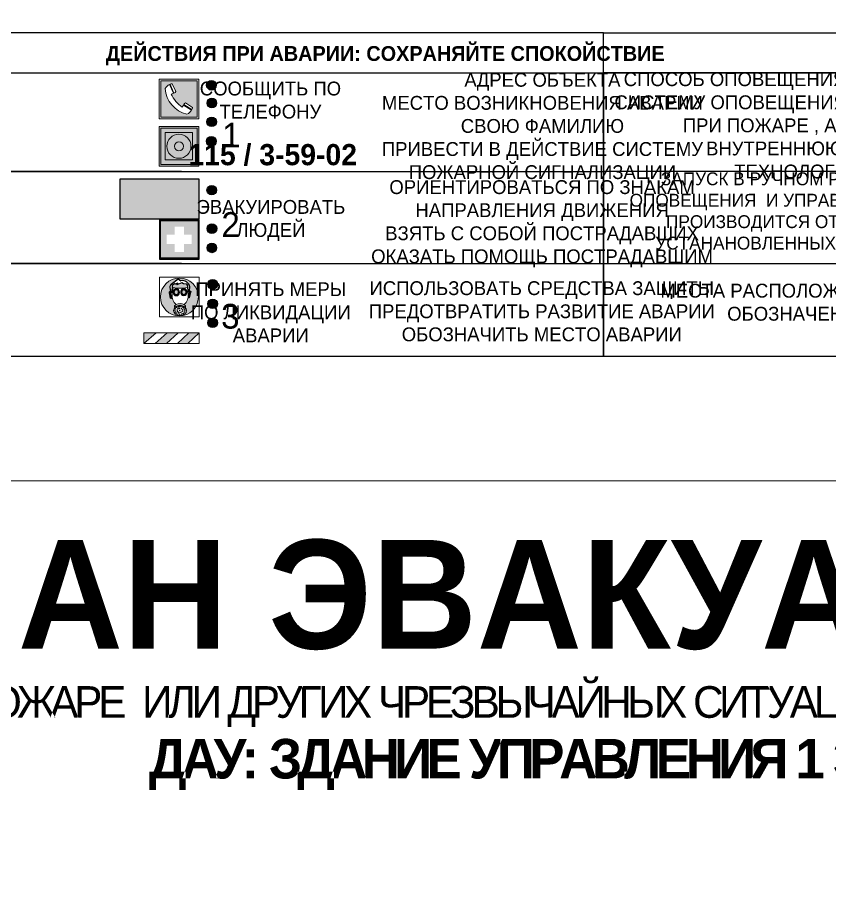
# Model space of a CAD drawing. Header units: millimetres. Extents: x 13114 to 67229, y 22859 to 38520.
# Drawn here: x 24596.2 to 24760.4, y 35075.5 to 35251.5 of the extents above; entities that cross this region are included whole.
import ezdxf

# ---------------------------------------------------------------- set-up
doc = ezdxf.new("R2010")
doc.units = ezdxf.units.MM
doc.styles.add('обычный', font='arial.ttf')

# ---------------------------------------------------------------- blocks, each defined once
blk = doc.blocks.new('A$C38D26F80')
h = blk.add_hatch(color=5)
h.dxf.hatch_style = 1
h.paths.add_polyline_path([(-8.77, -4.48, 1), (-0.19, -4.48, 1)])
h.paths.add_polyline_path([(-6.75, -3.58), (-6.75, -3.31), (-6.62, -3.22), (-6.5, -3.22), (-6.42, -3.3), (-6.39, -3.28), (-6.59, -2.23), (-6.59, -2.01), (-6.38, -1.58), (-4.76, -0.4), (-4.13, -0.79, -0.362848), (-2.1, -2.1, -0.201049), (-2.17, -2.48, 0.085434), (-2.26, -3.13), (-1.9, -3.16), (-2.25, -4.7), (-2.4, -4.59), (-2.43, -4.34), (-2.36, -4.34), (-2.14, -3.34), (-2.47, -3.42), (-2.58, -1.95), (-2.77, -1.58), (-3.58, -1.52), (-3.92, -1.26), (-5.05, -1.73), (-4.87, -1.39), (-5.41, -1.6), (-5.41, -1.46), (-6.13, -1.87), (-6.18, -3.5), (-6.56, -3.47), (-6.37, -4.59), (-6.16, -4.43), (-6.16, -4.66), (-6.36, -4.79), (-6.37, -4.8), (-6.51, -4.76)], flags=16)
h.paths.add_polyline_path([(-6.51, -4.76), (-6.36, -4.79), (-6.37, -4.8)], flags=0)
h.paths.add_polyline_path([(-5.92, -2.34, 0.089508), (-2.67, -2.35), (-2.48, -3.88, -0.268602), (-3.4, -6.18, 0.262449), (-5.2, -6.18, -0.268602), (-6.11, -3.88)], flags=16)
edge = h.paths.add_edge_path(flags=16)
edge.add_ellipse((-5.19, -3.41), major_axis=(0, 0.842), ratio=0.848992, start_angle=0, end_angle=360)
edge = h.paths.add_edge_path(flags=0)
edge.add_ellipse((-5.19, -3.39), major_axis=(0, 0.665), ratio=0.853798, start_angle=0, end_angle=360)
edge = h.paths.add_edge_path(flags=0)
edge.add_ellipse((-5.19, -3.4), major_axis=(0, 0.528), ratio=0.864094, start_angle=0, end_angle=360)
edge = h.paths.add_edge_path(flags=16)
edge.add_ellipse((-3.47, -3.4), major_axis=(0, 0.842), ratio=0.848992, start_angle=0, end_angle=360)
h.paths.add_polyline_path([(-3.13, -6.45), (-3.13, -6.84, 0.383174), (-5.57, -6.85), (-5.57, -6.49, -0.369952)], flags=16)
edge = h.paths.add_edge_path(flags=0)
edge.add_ellipse((-3.47, -3.39), major_axis=(0, 0.665), ratio=0.853798, start_angle=0, end_angle=360)
edge = h.paths.add_edge_path(flags=0)
edge.add_ellipse((-3.47, -3.4), major_axis=(0, 0.528), ratio=0.864094, start_angle=0, end_angle=360)
edge = h.paths.add_edge_path(flags=16)
edge.add_ellipse((-4.34, -7.57), major_axis=(-1.48, 0), ratio=0.744955, start_angle=0, end_angle=360)
h.paths.add_polyline_path([(-5.01, -6.85, -1), (-5.15, -6.85, -1)], flags=0)
h.paths.add_polyline_path([(-5.33, -7.14, -1), (-5.47, -7.14, -1)], flags=0)
h.paths.add_polyline_path([(-4.61, -6.71, -1), (-4.74, -6.71, -1)], flags=16)
h.paths.add_polyline_path([(-5.43, -7.51, -1), (-5.57, -7.51, -1)], flags=0)
h.paths.add_polyline_path([(-4.26, -6.67, -1), (-4.4, -6.67, -1)], flags=16)
h.paths.add_polyline_path([(-4.74, -7.14, -1), (-4.88, -7.14, -1)], flags=0)
h.paths.add_polyline_path([(-4.93, -7.43, -1), (-5.07, -7.43, -1)], flags=0)
h.paths.add_polyline_path([(-4.41, -7.07, -1), (-4.54, -7.07, -1)], flags=0)
h.paths.add_polyline_path([(-5.33, -7.87, -1), (-5.46, -7.87, -1)], flags=0)
h.paths.add_polyline_path([(-3.8, -6.71, -1), (-3.94, -6.71, -1)], flags=16)
h.paths.add_polyline_path([(-4.85, -7.78, -1), (-4.98, -7.78, -1)], flags=0)
h.paths.add_polyline_path([(-3.96, -7.14, -1), (-4.1, -7.14, -1)], flags=0)
h.paths.add_polyline_path([(-4.33, -7.53, -1), (-4.47, -7.53, -1)], flags=0)
h.paths.add_polyline_path([(-5.09, -8.12, -1), (-5.23, -8.12, -1)], flags=0)
h.paths.add_polyline_path([(-3.5, -6.94, -1), (-3.64, -6.94, -1)], flags=0)
h.paths.add_polyline_path([(-4.54, -7.97, -1), (-4.68, -7.97, -1)], flags=0)
h.paths.add_polyline_path([(-3.66, -7.39, -1), (-3.8, -7.39, -1)], flags=0)
h.paths.add_polyline_path([(-4.73, -8.35, -1), (-4.86, -8.35, -1)], flags=0)
h.paths.add_polyline_path([(-4.09, -7.96, -1), (-4.23, -7.96, -1)], flags=0)
h.paths.add_polyline_path([(-3.77, -7.74, -1), (-3.91, -7.74, -1)], flags=0)
h.paths.add_polyline_path([(-3.22, -7.27, -1), (-3.35, -7.27, -1)], flags=0)
h.paths.add_polyline_path([(-4.34, -8.4, -1), (-4.47, -8.4, -1)], flags=0)
h.paths.add_polyline_path([(-3.16, -7.61, -1), (-3.3, -7.61, -1)], flags=0)
h.paths.add_polyline_path([(-3.9, -8.35, -1), (-4.04, -8.35, -1)], flags=0)
h.paths.add_polyline_path([(-3.32, -7.91, -1), (-3.46, -7.91, -1)], flags=0)
h.paths.add_polyline_path([(-3.55, -8.23, -1), (-3.69, -8.23, -1)], flags=0)
at = {"color": 5, "lineweight": 5}
for p, q in [((-4.48, 0), (-8.96, 0)), ((-8.96, 0), (-8.96, -4.48)), ((-4.48, 0), (0, 0)), ((0, 0), (0, -4.48)), ((-6.59, -2.01), (-6.38, -1.58)), ((-6.38, -1.58), (-4.76, -0.4)), ((-6.13, -1.87), (-6.18, -3.5)), ((-5.41, -1.46), (-6.13, -1.87)), ((-4.87, -1.39), (-5.41, -1.6)), ((-5.41, -1.6), (-5.41, -1.46)), ((-3.92, -1.26), (-5.05, -1.73)), ((-5.05, -1.73), (-4.87, -1.39)), ((-4.76, -0.4), (-4.13, -0.79)), ((-3.58, -1.52), (-3.92, -1.26)), ((-2.77, -1.58), (-3.58, -1.52)), ((-2.58, -1.95), (-2.77, -1.58)), ((-2.47, -3.42), (-2.58, -1.95)), ((-6.75, -3.31), (-6.62, -3.22)), ((-6.75, -3.58), (-6.75, -3.31)), ((-6.51, -4.76), (-6.75, -3.58)), ((-6.62, -3.22), (-6.5, -3.22)), ((-6.59, -2.23), (-6.59, -2.01)), ((-6.39, -3.28), (-6.59, -2.23)), ((-6.18, -3.5), (-6.56, -3.47)), ((-6.56, -3.47), (-6.37, -4.59)), ((-6.5, -3.22), (-6.42, -3.3)), ((-6.42, -3.3), (-6.39, -3.28)), ((-5.92, -2.34), (-6.11, -3.88)), ((-2.67, -2.34), (-2.48, -3.88)), ((-2.14, -3.34), (-2.47, -3.42)), ((-2.36, -4.34), (-2.14, -3.34)), ((-1.9, -3.16), (-2.26, -3.13)), ((-2.25, -4.7), (-1.9, -3.16)), ((-8.96, -8.96), (-8.96, -4.48)), ((-6.37, -4.8), (-6.51, -4.76)), ((-6.37, -4.59), (-6.16, -4.43)), ((-6.16, -4.66), (-6.37, -4.8)), ((-6.16, -4.43), (-6.16, -4.66)), ((-2.43, -4.34), (-2.4, -4.59)), ((-2.43, -4.34), (-2.36, -4.34)), ((-2.4, -4.59), (-2.25, -4.7)), ((0, -8.96), (0, -4.48)), ((-5.57, -6.49), (-5.57, -6.85)), ((-3.13, -6.45), (-3.13, -6.84)), ((-4.48, -8.96), (-8.96, -8.96)), ((-4.48, -8.96), (0, -8.96))]:
    blk.add_line(p, q, dxfattribs=at)
at = {"color": 5}
for p, q in [((-6.59, -2.01), (-6.38, -1.58)), ((-6.38, -1.58), (-4.76, -0.4)), ((-6.13, -1.87), (-6.18, -3.5)), ((-5.41, -1.46), (-6.13, -1.87)), ((-4.87, -1.39), (-5.41, -1.6)), ((-5.41, -1.6), (-5.41, -1.46)), ((-3.92, -1.26), (-5.05, -1.73)), ((-5.05, -1.73), (-4.87, -1.39)), ((-4.76, -0.4), (-4.13, -0.79)), ((-3.58, -1.52), (-3.92, -1.26)), ((-2.77, -1.58), (-3.58, -1.52)), ((-2.58, -1.95), (-2.77, -1.58)), ((-2.47, -3.42), (-2.58, -1.95)), ((-6.75, -3.31), (-6.62, -3.22)), ((-6.75, -3.58), (-6.75, -3.31)), ((-6.51, -4.76), (-6.75, -3.58)), ((-6.62, -3.22), (-6.5, -3.22)), ((-6.59, -2.23), (-6.59, -2.01)), ((-6.39, -3.28), (-6.59, -2.23)), ((-6.18, -3.5), (-6.56, -3.47)), ((-6.56, -3.47), (-6.37, -4.59)), ((-6.5, -3.22), (-6.42, -3.3)), ((-6.42, -3.3), (-6.39, -3.28)), ((-2.14, -3.34), (-2.47, -3.42)), ((-2.36, -4.34), (-2.14, -3.34)), ((-2.26, -3.13), (-1.9, -3.16)), ((-1.9, -3.16), (-2.25, -4.7)), ((-6.37, -4.8), (-6.51, -4.76)), ((-6.36, -4.79), (-6.51, -4.76)), ((-6.37, -4.59), (-6.16, -4.43)), ((-6.16, -4.66), (-6.37, -4.8)), ((-6.16, -4.66), (-6.36, -4.79)), ((-6.16, -4.43), (-6.16, -4.66)), ((-2.4, -4.59), (-2.43, -4.34)), ((-2.43, -4.34), (-2.36, -4.34)), ((-2.25, -4.7), (-2.4, -4.59))]:
    blk.add_line(p, q, dxfattribs=at)
at = {"color": 5, "lineweight": 5}
for centre, radius in [((-4.48, -4.48), 4.29), ((-5.5, -7.51), 0.0678), ((-5.4, -7.14), 0.0678), ((-5.4, -7.87), 0.0678), ((-5.08, -6.85), 0.0678), ((-5, -7.43), 0.0678), ((-4.91, -7.78), 0.0678), ((-4.81, -7.14), 0.0678), ((-4.67, -6.71), 0.0678), ((-4.47, -7.07), 0.0678), ((-4.4, -7.53), 0.0678), ((-4.33, -6.67), 0.0678), ((-4.03, -7.14), 0.0678), ((-3.87, -6.71), 0.0678), ((-3.84, -7.74), 0.0678), ((-3.73, -7.39), 0.0678), ((-3.57, -6.94), 0.0678), ((-3.39, -7.91), 0.0678), ((-3.28, -7.27), 0.0678), ((-3.23, -7.61), 0.0678), ((-5.16, -8.12), 0.0678), ((-4.79, -8.35), 0.0678), ((-4.61, -7.97), 0.0678), ((-4.4, -8.4), 0.0678), ((-4.16, -7.96), 0.0678), ((-3.97, -8.35), 0.0678), ((-3.62, -8.23), 0.0678)]:
    blk.add_circle(centre, radius, dxfattribs=at)
at = {"color": 5}
for centre, radius, start, end in [((-3.89, -2.66), 1.88, 17.387, 97.1599), ((-0.35, -3.07), 1.91, 162.2553, 181.7878), ((-2.6, -2.2), 0.511, 326.3906, 11.8614)]:
    blk.add_arc(centre, radius, start, end, dxfattribs=at)
at = {"color": 5, "lineweight": 5}
for centre, radius, start, end in [((-3.66, -4.24), 2.47, 171.573, 231.7124), ((-4.28, 6.66), 9.15, 259.6987, 280.1569), ((-4.93, -4.24), 2.47, 308.2876, 8.427), ((-0.47, -3.05), 1.79, 161.5846, 182.4584), ((-2.6, -2.2), 0.513, 326.4781, 11.7739), ((-4.33, -7.88), 1.87, 50.358, 131.5662), ((-4.34, -8.2), 1.82, 48.4943, 132.3565), ((-4.3, -7.78), 1.83, 60.5889, 119.4111)]:
    blk.add_arc(centre, radius, start, end, dxfattribs=at)
for centre, major_axis, ratio in [((-5.19, -3.41), (0, 0.842), 0.848992), ((-5.19, -3.39), (0, 0.665), 0.853798), ((-5.19, -3.4), (0, 0.528), 0.864094), ((-3.47, -3.4), (0, 0.842), 0.848992), ((-3.47, -3.39), (0, 0.665), 0.853798), ((-3.47, -3.4), (0, 0.528), 0.864094), ((-4.34, -7.57), (-1.48, 0), 0.744955)]:
    blk.add_ellipse(centre, major_axis=major_axis, ratio=ratio, dxfattribs=at)
blk = doc.blocks.new('A$C47DD6509')
at = {"lineweight": 5}
for points in [[(-8.69, 0), (-11.19, 0), (-11.19, -2.22)], [(-4.22, 0), (-6.45, 0), (-8.91, -2.22), (-6.61, -2.22)], [(0, 0), (-2.09, 0), (-4.36, -2.22), (-2.29, -2.22)]]:
    blk.add_hatch(color=242, dxfattribs=at).paths.add_polyline_path(points)
at = {"color": 242, "lineweight": 5}
for p, q in [((-11.19, -2.22), (-8.69, 0)), ((-11.19, -2.22), (-11.19, 0)), ((-11.19, 0), (-8.69, 0)), ((-11.19, 0), (0, 0)), ((-8.91, -2.22), (-6.45, 0)), ((-6.61, -2.22), (-4.22, 0)), ((-4.36, -2.22), (-2.09, 0)), ((-2.29, -2.22), (0, 0)), ((0, 0), (0, -2.22)), ((0, -2.22), (-11.19, -2.22))]:
    blk.add_line(p, q, dxfattribs=at)
blk = doc.blocks.new('A$C32E8229D')
at = {"true_color": 0xffffff}
blk.add_hatch(color=7, dxfattribs=at).paths.add_polyline_path([(0, 0), (0, -8), (16, -8), (16, 0)])
h = blk.add_hatch(color=126)
h.paths.add_polyline_path([(0.2, -0.2), (15.8, -0.2), (15.8, -7.8), (0.2, -7.8)])
h.paths.add_polyline_path([(13.49, -2.05), (12.08, -2.05), (11.37, -2.63, 0.162397), (11.29, -2.84), (11.29, -3.63), (10.35, -3.63), (10.35, -4.05), (11.68, -4.05), (11.68, -3.48), (12.26, -4.28), (11.29, -5.1), (11.29, -6.78), (11.85, -6.78), (11.85, -5.44), (12.8, -4.64), (12.8, -5.94), (14.46, -5.94), (14.46, -5.39), (13.45, -5.39), (13.45, -3.97), (12.46, -2.59), (13.15, -2.59), (13.69, -3.34), (14.18, -3)], flags=16)
h.paths.add_polyline_path([(10.74, -1.82, 1), (11.8, -1.82, 1)], flags=16)
h.paths.add_polyline_path([(9.39, -3.59), (5.99, -3.59), (6.56, -3.03), (5.91, -3.03), (5.1, -3.83), (5.91, -4.64), (6.56, -4.64), (5.99, -4.09), (9.39, -4.09)], flags=16)
h.paths.add_polyline_path([(4.29, -1.08), (1.72, -1.08), (1.72, -6.6), (4.29, -6.6)], flags=16)
at = {"color": 126}
blk.add_lwpolyline([(16, -8), (0, -8), (0, 0), (16, 0)], close=True, dxfattribs=at)
blk = doc.blocks.new('A$C18900ED3')
h = blk.add_hatch(color=126)
h.paths.add_polyline_path([(-0.18, -0.18), (-7.02, -0.18), (-7.02, -7.02), (-0.18, -7.02)])
h.paths.add_polyline_path([(-5.89, -4.46), (-5.89, -2.77), (-4.46, -2.77), (-4.46, -1.31), (-2.77, -1.31), (-2.77, -2.77), (-1.33, -2.77), (-1.33, -4.46), (-2.77, -4.46), (-2.77, -5.89), (-4.46, -5.89), (-4.46, -4.46)], flags=16)
at = {"color": 126}
for p, q in [((-7.2, 0), (-7.2, -7.2)), ((0, 0), (-7.2, 0)), ((0, -7.2), (0, 0)), ((-7.02, -7.02), (-7.02, -0.18)), ((-7.02, -0.18), (-0.18, -0.18)), ((-0.18, -0.18), (-0.18, -7.02)), ((-7.2, -7.2), (0, -7.2)), ((-0.18, -7.02), (-7.02, -7.02))]:
    blk.add_line(p, q, dxfattribs=at)
blk = doc.blocks.new('A$C456E1F9C')
at = {"lineweight": 5}
h = blk.add_hatch(color=242, dxfattribs=at)
h.paths.add_polyline_path([(0.51, -1.47), (0.51, -13.26), (12.29, -13.26), (12.29, -1.47)])
h.paths.add_polyline_path([(5.42, -4.95, -0.254479), (4.78, -5.4), (3.52, -2.53, -0.209735), (4.23, -2.4)], flags=16)
h.paths.add_polyline_path([(8.53, -8.6), (10.87, -10.17), (10.54, -10.76), (8.03, -9.13, -0.192251)], flags=16)
h.paths.add_polyline_path([(4.61, -5.49, 0.005518), (3.87, -5.72, 0.128647), (7.49, -10.01, 0.00809), (7.83, -9.33), (10.47, -10.97, -0.16736), (8.99, -12.25, -0.327862), (1.95, -3.95, -0.166952), (3.36, -2.62)], flags=16)
at = {"color": 242, "lineweight": 5}
for p, q in [((0, -13.77), (0, -0.97)), ((12.8, -0.97), (0, -0.97)), ((4.61, -5.49), (3.36, -2.62)), ((3.52, -2.53), (4.78, -5.4)), ((4.23, -2.4), (5.42, -4.95)), ((12.8, -13.77), (12.8, -0.97)), ((7.83, -9.33), (10.47, -10.97)), ((8.03, -9.13), (10.54, -10.76)), ((10.81, -10.12), (8.53, -8.6)), ((10.54, -10.76), (10.8, -10.3)), ((10.8, -10.3), (10.81, -10.12)), ((0, -13.77), (12.8, -13.77))]:
    blk.add_line(p, q, dxfattribs=at)
blk.add_lwpolyline([(0.51, -1.47), (12.29, -1.47), (12.29, -13.26), (0.51, -13.26)], close=True, dxfattribs=at)
for centre, radius, start, end in [((4.59, -5.34), 2.99, 114.2845, 152.1974), ((4.02, -3.27), 0.891, 76.3284, 123.7092), ((11.12, -3.31), 9.19, 183.9915, 256.6009), ((14.98, -39.1), 35.17, 107.1487, 108.4135), ((4.68, -4.59), 0.824, 276.9621, 334.0723), ((13.86, -0.94), 11.08, 205.5536, 234.8762), ((-13.31, 0.8), 23.44, 332.5487, 334.4027), ((8.94, -9.5), 0.989, 114.4092, 157.9388), ((7.87, -9.46), 3, 291.9291, 329.9329)]:
    blk.add_arc(centre, radius, start, end, dxfattribs=at)
blk = doc.blocks.new('A$C54414219')
at = {"true_color": 0xffffff}
h = blk.add_hatch(color=7, dxfattribs=at)
h.paths.add_polyline_path([(2.39, -9.45), (2.39, -18.3), (11.23, -18.3), (11.23, -9.45)], flags=0)
h.paths.add_polyline_path([(10.71, -13.87, -1), (2.92, -13.87, -1)], flags=0)
h.paths.add_polyline_path([(8.3, -13.87, -1), (5.33, -13.87, -1)], flags=0)
h.paths.add_polyline_path([(0.41, -7.47), (0.41, -20.27), (13.21, -20.27), (13.21, -7.47)])
h.paths.add_polyline_path([(0.92, -19.77), (12.71, -19.77), (12.71, -7.98), (0.92, -7.98)], flags=16)
h.paths.add_polyline_path([(11.23, -9.45), (11.23, -18.3), (2.39, -18.3), (2.39, -9.45)], flags=0)
at = {"lineweight": 5}
h = blk.add_hatch(color=242, dxfattribs=at)
h.paths.add_polyline_path([(12.71, -7.98), (0.92, -7.98), (0.92, -19.77), (12.71, -19.77)])
h.paths.add_polyline_path([(11.23, -18.3), (2.39, -18.3), (2.39, -9.45), (11.23, -9.45)], flags=16)
h.paths.add_polyline_path([(10.71, -13.87, -1), (2.92, -13.87, -1)], flags=0)
h.paths.add_polyline_path([(8.3, -13.87, -1), (5.33, -13.87, -1)], flags=0)
at = {"true_color": 0xffffff}
h = blk.add_hatch(color=7, dxfattribs=at)
h.paths.add_polyline_path([(2.39, -9.45), (2.39, -18.3), (11.23, -18.3), (11.23, -9.45)])
h.paths.add_polyline_path([(10.71, -13.87, -1), (2.92, -13.87, -1)], flags=16)
h.paths.add_polyline_path([(8.3, -13.87, -1), (5.33, -13.87, -1)], flags=0)
at = {"lineweight": 5}
h = blk.add_hatch(color=242, dxfattribs=at)
h.paths.add_polyline_path([(2.92, -13.87, 1), (10.71, -13.87, 1)])
h.paths.add_polyline_path([(8.3, -13.87, -1), (5.33, -13.87, -1)], flags=16)
at = {"color": 242, "lineweight": 5}
for p, q in [((0.41, -20.27), (0.41, -7.47)), ((0.41, -7.47), (13.21, -7.47)), ((0.41, -7.47), (13.21, -7.47)), ((13.21, -20.27), (13.21, -7.47)), ((0.41, -20.27), (13.21, -20.27))]:
    blk.add_line(p, q, dxfattribs=at)
for points in [[(0.92, -7.98), (12.71, -7.98), (12.71, -19.77), (0.92, -19.77)], [(2.39, -9.45), (11.23, -9.45), (11.23, -18.3), (2.39, -18.3)]]:
    blk.add_lwpolyline(points, close=True, dxfattribs=at)
for radius in [3.89, 1.49]:
    blk.add_circle((6.81, -13.87), radius, dxfattribs=at)

msp = doc.modelspace()

# ---------------------------------------------------------------- hatches: boundary and pattern name
at = {"lineweight": 0}
h = msp.add_hatch(color=256, dxfattribs=at)
h.dxf.hatch_style = 1
h.paths.add_polyline_path([(24634.44, 35237.74, 1), (24636.37, 35237.74, 1)])
h = msp.add_hatch(color=256, dxfattribs=at)
h.dxf.hatch_style = 1
h.paths.add_polyline_path([(24634.55, 35234.15, 1), (24636.48, 35234.15, 1)])
h = msp.add_hatch(color=256, dxfattribs=at)
h.dxf.hatch_style = 1
h.paths.add_polyline_path([(24634.51, 35230.34, 1), (24636.44, 35230.34, 1)])
h = msp.add_hatch(color=256, dxfattribs=at)
h.dxf.hatch_style = 1
h.paths.add_polyline_path([(24634.43, 35226.41, 1), (24636.36, 35226.41, 1)])
h = msp.add_hatch(color=256, dxfattribs=at)
h.dxf.hatch_style = 1
h.paths.add_polyline_path([(24634.51, 35216.53, 1), (24636.44, 35216.53, 1)])
h = msp.add_hatch(color=256, dxfattribs=at)
h.dxf.hatch_style = 1
h.paths.add_polyline_path([(24634.55, 35208.75, 1), (24636.48, 35208.75, 1)])
h = msp.add_hatch(color=256, dxfattribs=at)
h.dxf.hatch_style = 1
h.paths.add_polyline_path([(24634.54, 35204.85, 1), (24636.47, 35204.85, 1)])
h = msp.add_hatch(color=256, dxfattribs=at)
h.dxf.hatch_style = 1
h.paths.add_polyline_path([(24634.7, 35197.49, 1), (24636.63, 35197.49, 1)])
h = msp.add_hatch(color=256, dxfattribs=at)
h.dxf.hatch_style = 1
h.paths.add_polyline_path([(24634.7, 35193.55, 1), (24636.63, 35193.55, 1)])
h = msp.add_hatch(color=256, dxfattribs=at)
h.dxf.hatch_style = 1
h.paths.add_polyline_path([(24634.7, 35189.71, 1), (24636.63, 35189.71, 1)])

# ---------------------------------------------------------------- linework, layer by layer
at = {"color": 5, "lineweight": 0}
for points in [[(24401.83, 35157.74), (25001.83, 35157.74), (25001.83, 35552.74), (24401.83, 35552.74)], [(24401.83, 34762.74), (25001.83, 34762.74), (25001.83, 35157.74), (24401.83, 35157.74)]]:
    msp.add_lwpolyline(points, close=True, dxfattribs=at)
for points in [[(24570.96, 35240.27), (24714.73, 35240.27), (24714.73, 35248.32), (24570.96, 35248.32)], [(24714.73, 35248.32), (24836.45, 35248.32), (24836.45, 35182.87), (24714.73, 35182.87)], [(24714.73, 35248.32), (24836.45, 35248.32), (24836.45, 35240.27), (24714.73, 35240.27)], [(24570.96, 35240.27), (24714.73, 35240.27), (24714.73, 35182.87), (24570.96, 35182.87)], [(24714.73, 35240.27), (24836.45, 35240.27), (24836.45, 35220.28), (24714.73, 35220.28)], [(24836.45, 35220.28), (24714.73, 35220.28), (24714.73, 35201.7), (24836.45, 35201.7)]]:
    msp.add_lwpolyline(points, close=True)
for points in [[(24629.38, 35220.28), (24570.96, 35220.28), (24714.73, 35220.28)], [(24629.38, 35201.7), (24570.96, 35201.7), (24714.73, 35201.7)]]:
    msp.add_lwpolyline(points)
for centre in [(24635.41, 35237.74), (24635.51, 35234.15), (24635.47, 35230.34), (24635.39, 35226.41), (24635.48, 35216.53), (24635.52, 35208.75), (24635.51, 35204.85), (24635.67, 35197.49), (24635.66, 35193.55), (24635.66, 35189.71)]:
    msp.add_circle(centre, 0.966)

# ---------------------------------------------------------------- block references
for name, p, xscale, yscale, zscale in [('A$C456E1F9C', (24624.85, 35239.55), 0.625, 0.625, 0.625), ('A$C54414219', (24624.59, 35234.07), 0.625, 0.625, 0.625), ('A$C18900ED3', (24632.92, 35210.6), 1.111111111007631, 1.111111111007631, 1.111111111007631), ('A$C38D26F80', (24632.94, 35198.93), 0.8928571427240968, 0.8928571427240968, 0.8928571427240968)]:
    msp.add_blockref(name, p, dxfattribs=dict(xscale=xscale, yscale=yscale, zscale=zscale))
at = {"xscale": -1}
msp.add_blockref('A$C32E8229D', (24632.92, 35218.75), dxfattribs=at)
at = {"color": 242, "true_color": 0xc1121c}
msp.add_blockref('A$C47DD6509', (24632.94, 35187.71), dxfattribs=at)

# ---------------------------------------------------------------- texts
at = {"lineweight": 0, "style": 'обычный'}
for s, insert, char_height, width, attachment_point in [('{\\fProxima Nova Rg|b1|i0|c204|p2;ДЕЙСТВИЯ ПРИ АВАРИИ: СОХРАНЯЙТЕ СПОКОЙСТВИЕ\\H1.6644x; }', (24670.57, 35243.73), 3, 175.1736, 5), ('\\pi-8.4,l8.4,t8.4;{\\fProxima Nova Rg|b0|i0|c204|p2;АДРЕС ОБЪЕКТА\\PМЕСТО ВОЗНИКНОВЕНИЯ АВАРИИ\\PСВОЮ ФАМИЛИЮ\\PПРИВЕСТИ В ДЕЙСТВИЕ СИСТЕМУ \\PПОЖАРНОЙ СИГНАЛИЗАЦИИ}', (24702.36, 35229.11), 2.8, 126.6484, 5), ('{\\fProxima Nova Rg|b0|i0|c204|p2;СПОСОБ ОПОВЕЩЕНИЯ АВТОМАТИЧЕСКИЙ ЧЕРЕЗ РЕЧЕВУЮ СИСТЕМУ ОПОВЕЩЕНИЯ И УПРАВЛЕНИЯ ЭВАКУАЦИЕЙ ЛЮДЕЙ ПРИ ПОЖАРЕ , А ТАК ЖЕ ВРУЧНУЮ, ИСПОЛЬЗУЯ ВНУТРЕННЮЮ ГРОМКУЮ СВЯЗЬ СИСТЕМЫ ТЕХНОЛОГИЧЕСКОГО ОПОВЕЩЕНИЯ.}', (24776.35, 35229.23), 2.8, 118.5618, 5), ('{\\fProxima Nova Rg|b0|i0|c204|p2;СООБЩИТЬ ПО \\PТЕЛЕФОНУ}', (24647.35, 35234.73), 2.8, 126.6484, 5), ('{\\fProxima Nova Rg|b0|i0|c204|p2;1\\H1.1667x; }', (24639.45, 35227.66), 5, 126.6484, 5), ('{\\fProxima Nova Rg|b1|i0|c0|p2;\\H1.0714x;115 / 3-59-02\\H1.2822x; }', (24647.81, 35223.65), 4, 126.6484, 5), ('{\\fProxima Nova Rg|b0|i0|c204|p2;\\P\\pt7.8;ЗАПУСК В РУЧНОМ РЕЖИМЕ АВТОМАТИЧЕСКОЙ СИСТЕМЫ ОПОВЕЩЕНИЯ  И УПРАВЛЕНИЯ ЭВАКУАЦИИ ЛЮДЕЙ ПРИ ПОЖАРЕ ПРОИЗВОДИТСЯ ОТ РУЧНЫХ ПОЖАРНЫХ ИЗВЕЩАТЕЛЕЙ, УСТАНАНОВЛЕННЫХ НА СТЕНАХ ВБЛИЗИ ЭВАКУАЦИОННЫХ ВЫХОДОВ. }', (24777.8, 35211.95), 2.6, 121.7868, 5), ('\\pi-8.4,l8.4,t8.4;{\\fProxima Nova Rg|b0|i0|c204|p2;ОРИЕНТИРОВАТЬСЯ ПО ЗНАКАМ \\PНАПРАВЛЕНИЯ ДВИЖЕНИЯ\\PВЗЯТЬ С СОБОЙ ПОСТРАДАВШИХ\\PОКАЗАТЬ ПОМОЩЬ ПОСТРАДАВШИМ}', (24702.29, 35209.74), 2.8, 126.6484, 5), ('{\\fProxima Nova Rg|b0|i0|c204|p2;ЭВАКУИРОВАТЬ \\PЛЮДЕЙ}', (24647.45, 35210.4), 2.8, 126.6484, 5), ('{\\fProxima Nova Rg|b0|i0|c204|p2;2\\H1.1967x; }', (24639.3, 35209.58), 5, 126.6484, 5), ('{\\fProxima Nova Rg|b0|i0|c204|p2;ПРИНЯТЬ МЕРЫ \\PПО ЛИКВИДАЦИИ \\PАВАРИИ}', (24647.41, 35191.83), 2.8, 126.6484, 5), ('\\pi-8.4,l8.4,t8.4;{\\fProxima Nova Rg|b0|i0|c204|p2;ИСПОЛЬЗОВАТЬ СРЕДСТВА ЗАЩИТЫ \\PПРЕДОТВРАТИТЬ РАЗВИТИЕ АВАРИИ\\PОБОЗНАЧИТЬ МЕСТО АВАРИИ}', (24702.23, 35192.02), 2.8, 126.6484, 5), ('\\pt8.4;{\\fProxima Nova Rg|b0|i0|c204|p2;\\PМЕСТА РАСПОЛОЖЕНИЯ ПОЖАРНЫХ ИЗВЕЩАТЕЛЕЙ ОБОЗНАЧЕНЫ НА НАСТОЯЩЕМ ПЛАНЕ}', (24776.16, 35195.8), 2.8, 118.5618, 5), ('{\\fProxima Nova Rg|b0|i0|c204|p2;3\\H1.1967x; }', (24639.24, 35191), 5, 126.6484, 5), ('{\\fProxima Nova Rg|b1|i0|c204|p2;ПЛАН ЭВАКУАЦИИ}', (24554.48, 35145.8), 22, 493.8901, 1)]:
    msp.add_mtext(s, dxfattribs=dict(at, insert=insert, char_height=char_height, width=width, attachment_point=attachment_point))
at = {"color": 0, "lineweight": 0, "insert": (24705.34, 35116.4), "char_height": 8, "width": 449.2158, "attachment_point": 5, "style": 'обычный'}
msp.add_mtext('{\\fArial Black|b1|i0|c204|p34;\\H2x;\\T0.85;  \\fArial Narrow|b0|i0|c204|p34;\\H0.8x;\\W0.9;\\P\\fProxima Nova Rg|b0|i0|c204|p2;\\H0.5x;\\W1;\\C256;ПРИ ПОЖАРЕ  ИЛИ ДРУГИХ ЧРЕЗВЫЧАЙНЫХ СИТУАЦИЯХ  ИЗ ПОМЕЩЕНИЙ \\fProxima Nova Rg|b1|i0|c204|p2;\\H1.25x;\\PДАУ: ЗДАНИЕ УПРАВЛЕНИЯ\\fProxima Nova Rg|b1|i0|c0|p2; 1 \\fProxima Nova Rg|b1|i0|c204|p2;ЭТАЖ}', dxfattribs=at)

doc.saveas('drawing.dxf')
